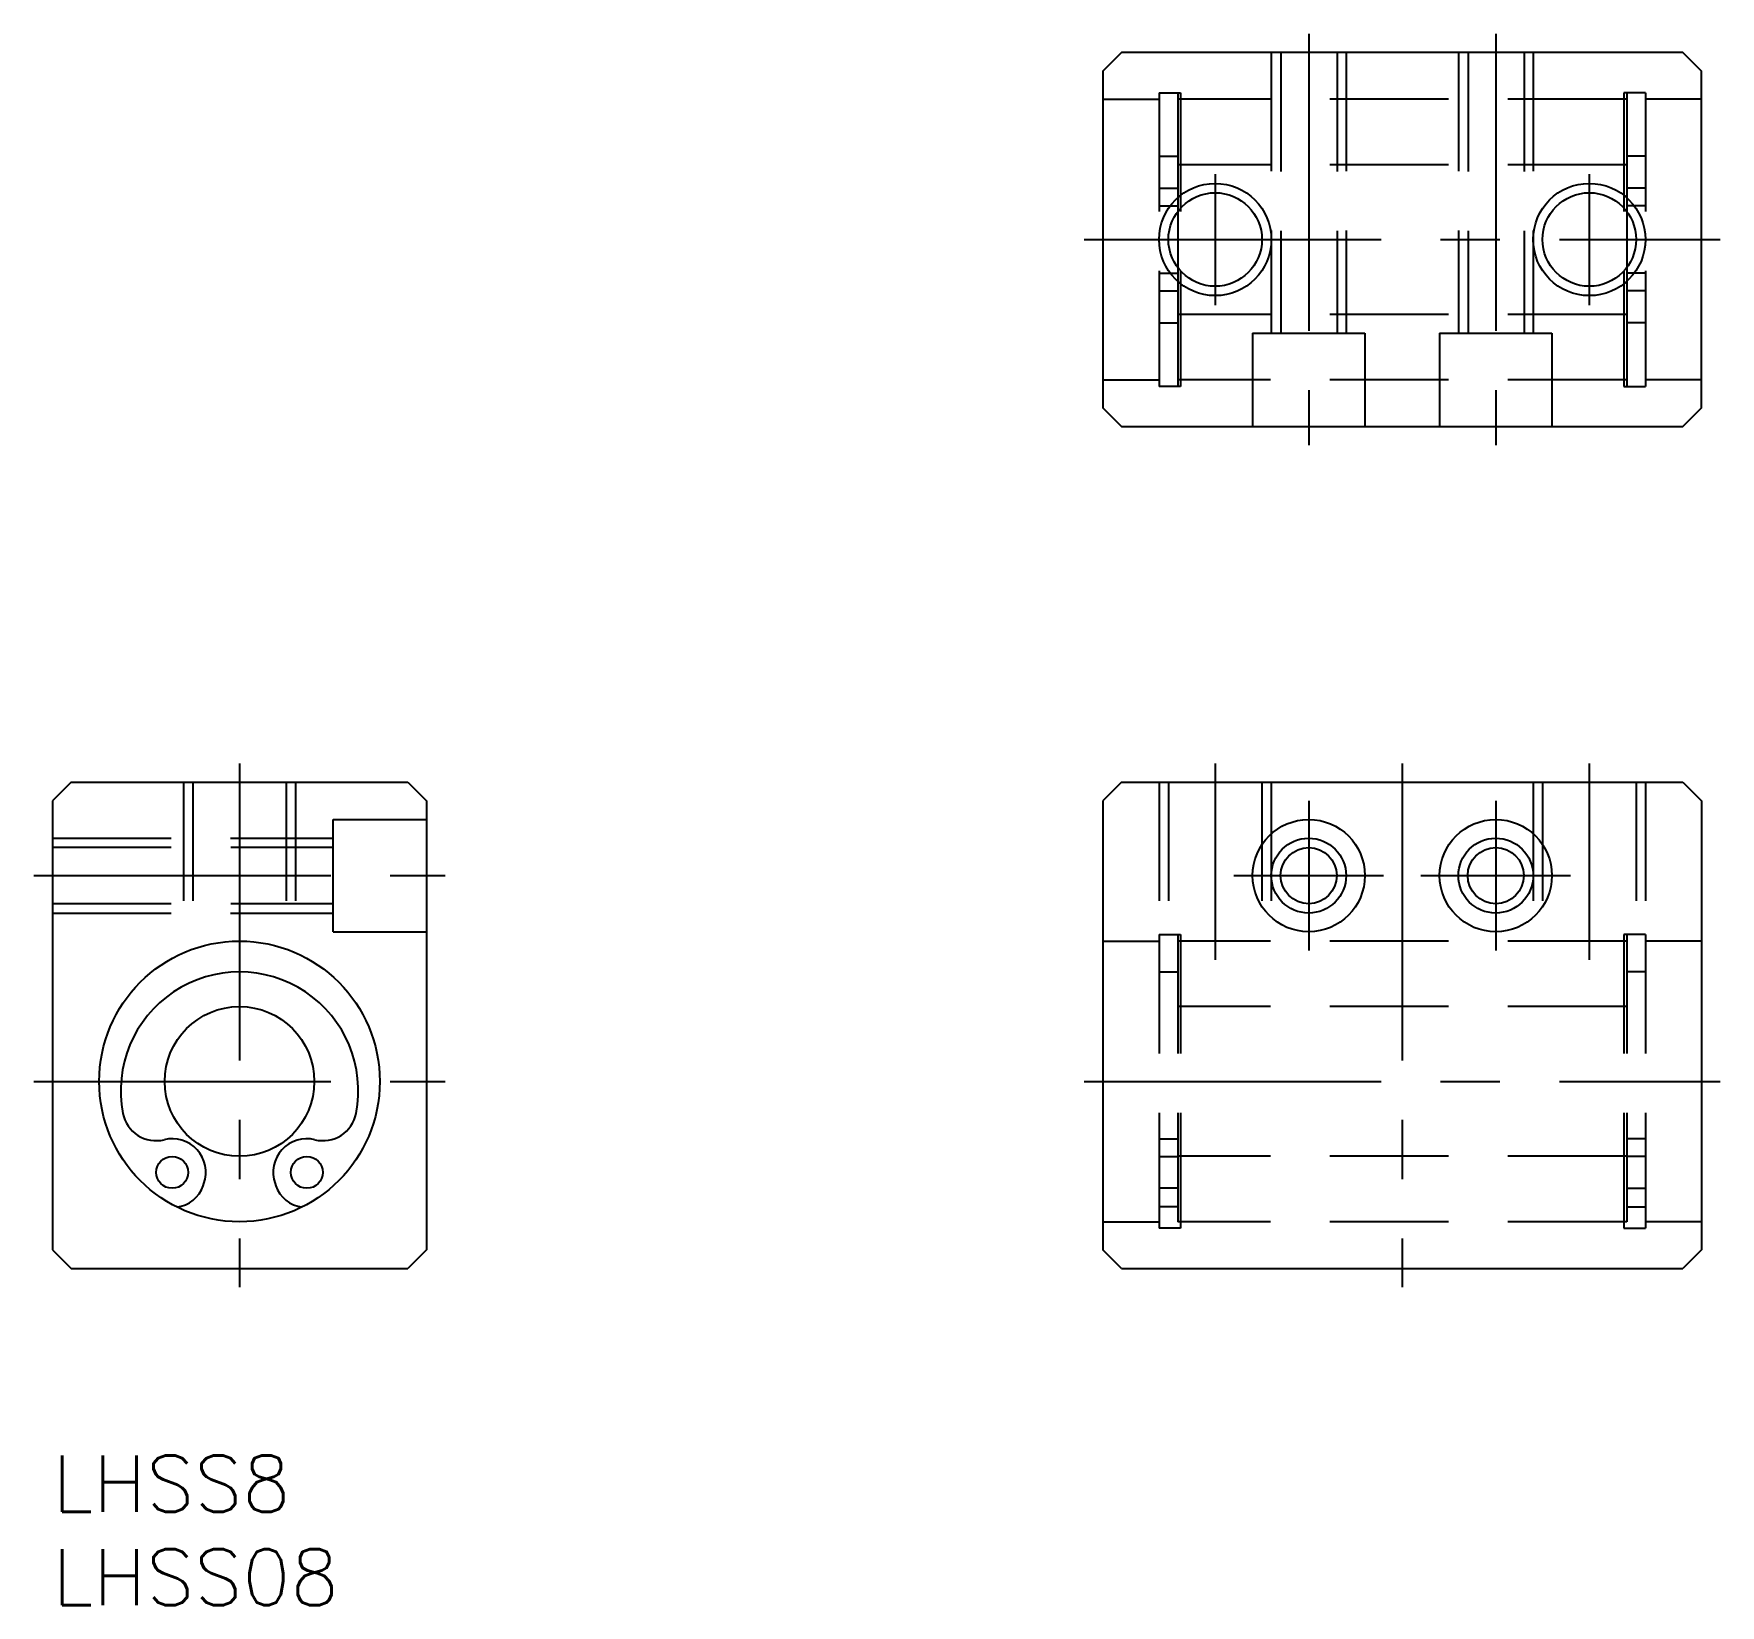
# Model space of a CAD drawing. Extents: x -1 to 89.2, y -8 to 76.
import ezdxf

# ---------------------------------------------------------------- set-up
doc = ezdxf.new("R2010")
doc.units = 0
doc.header["$LTSCALE"] = 0.5
doc.linetypes.add('CENTER', pattern=[50.8, 31.75, -6.35, 6.35, -6.35])
doc.linetypes.add('DASHED', pattern=[19.05, 12.7, -6.35])
for name, color, linetype in [('MSM_CENTER', 1, 'CENTER'), ('MSM_CONTINUOUS', 7, 'CONTINUOUS'), ('MSM_DASHED', 4, 'DASHED'), ('MSM_NARROW', 5, 'CONTINUOUS'), ('MSM_PART_NUMBER', 7, 'CONTINUOUS')]:
    doc.layers.add(name, color=color, linetype=linetype)
doc.styles.get("Standard").update_dxf_attribs({"font": 'txt.shx', "height": 3, "bigfont": 'bigfont.shx'})

# ---------------------------------------------------------------- blocks, each defined once
blk = doc.blocks.new('*U14')
at = {"layer": 'MSM_PART_NUMBER'}
blk.add_text('LHSS8', height=3, dxfattribs=at).set_placement((0, -3))
blk = doc.blocks.new('*U15')
at = {"layer": 'MSM_PART_NUMBER'}
blk.add_text('LHSS08', height=3, dxfattribs=at).set_placement((0, -8))

msp = doc.modelspace()

# ---------------------------------------------------------------- linework, layer by layer
at = {"layer": 'MSM_CENTER'}
for p, q in [((67.157, 76), (67.157, 54)), ((77.157, 76), (77.157, 54)), ((62.157, 68.5), (62.157, 61.5)), ((82.157, 68.5), (82.157, 61.5)), ((55.157, 65), (89.157, 65)), ((10, 37), (10, 9)), ((62.157, 37), (62.157, 26.5)), ((72.157, 37), (72.157, 9)), ((82.157, 37), (82.157, 26.5)), ((67.157, 35), (67.157, 27)), ((77.157, 35), (77.157, 27)), ((-1, 31), (21, 31)), ((63.157, 31), (71.157, 31)), ((73.157, 31), (81.157, 31)), ((-1, 20), (21, 20)), ((55.157, 20), (89.157, 20))]:
    msp.add_line(p, q, dxfattribs=at)
at = {"layer": 'MSM_CONTINUOUS'}
for p, q in [((60.157, 66.5), (60.157, 63.5)), ((84.157, 66.5), (84.157, 63.5)), ((1, 36), (0, 35)), ((1, 36), (19, 36)), ((19, 36), (20, 35)), ((57.157, 36), (56.157, 35)), ((57.157, 36), (87.157, 36)), ((87.157, 36), (88.157, 35)), ((0, 35), (0, 11)), ((20, 35), (20, 11)), ((56.157, 35), (56.157, 11)), ((88.157, 35), (88.157, 11)), ((20, 29), (20, 29)), ((20, 23), (20, 23)), ((8.056, 14.419), (8.1, 14.545)), ((11.9, 14.545), (11.944, 14.419)), ((0, 11), (1, 10)), ((20, 11), (19, 10)), ((57.157, 10), (56.157, 11)), ((88.157, 11), (87.157, 10)), ((1, 10), (19, 10)), ((57.157, 10), (87.157, 10))]:
    msp.add_line(p, q, dxfattribs=at)
msp.add_lwpolyline([(57.157, 55), (87.157, 55), (88.157, 56), (88.157, 74), (87.157, 75), (57.157, 75), (56.157, 74), (56.157, 56)], close=True, dxfattribs=at)
for centre, radius in [((62.157, 65), 2.5), ((82.157, 65), 2.5), ((67.157, 31), 3), ((77.157, 31), 3), ((67.157, 31), 1.5), ((77.157, 31), 1.5), ((10, 20), 7.5), ((10, 20), 4), ((6.4, 15.138), 0.85), ((13.6, 15.138), 0.85)]:
    msp.add_circle(centre, radius, dxfattribs=at)
for centre, radius, start, end in [((10, 19.5), 6.35, 349.00016, 190.99984), ((5.534, 18.632), 1.8, 190.99984, 283.92599), ((14.466, 18.632), 1.8, 256.07401, 349.00016), ((6.4, 15.138), 1.8, 340.79317, 103.92599), ((13.6, 15.138), 1.8, 76.07401, 199.20683), ((6.45, 14.978), 1.7, 276.75314, 340.79317), ((13.55, 14.978), 1.7, 199.20683, 263.24686)]:
    msp.add_arc(centre, radius, start, end, dxfattribs=at)
at = {"layer": 'MSM_DASHED'}
for p, q in [((65.157, 75), (65.157, 59.995)), ((65.672, 74.995), (65.672, 59.995)), ((68.672, 74.995), (68.672, 59.995)), ((69.157, 75), (69.157, 59.995)), ((75.157, 75), (75.157, 59.995)), ((75.672, 74.995), (75.672, 59.995)), ((78.672, 74.995), (78.672, 59.995)), ((79.157, 75), (79.157, 59.995)), ((56.157, 72.5), (59.157, 72.5)), ((59.157, 72.85), (59.157, 57.15)), ((59.157, 72.85), (60.307, 72.85)), ((60.157, 72.85), (60.157, 66.5)), ((84.157, 72.5), (60.157, 72.5)), ((60.307, 72.85), (60.307, 57.15)), ((84.007, 72.85), (84.007, 57.15)), ((85.157, 72.85), (84.007, 72.85)), ((84.157, 72.85), (84.157, 66.5)), ((85.157, 72.85), (85.157, 57.15)), ((88.157, 72.5), (85.157, 72.5)), ((59.157, 69.45), (60.157, 69.45)), ((85.157, 69.45), (84.157, 69.45)), ((84.157, 69), (60.157, 69)), ((59.157, 67.75), (60.157, 67.75)), ((85.157, 67.75), (84.157, 67.75)), ((59.157, 66.8), (60.157, 66.8)), ((85.157, 66.8), (84.157, 66.8)), ((59.157, 63.2), (60.157, 63.2)), ((60.157, 63.5), (60.157, 57.15)), ((84.157, 63.5), (84.157, 57.15)), ((85.157, 63.2), (84.157, 63.2)), ((59.157, 62.25), (60.157, 62.25)), ((85.157, 62.25), (84.157, 62.25)), ((59.157, 60.55), (60.157, 60.55)), ((84.157, 61), (60.157, 61)), ((85.157, 60.55), (84.157, 60.55)), ((64.157, 60), (70.157, 60)), ((64.157, 60), (64.157, 55)), ((70.157, 60), (70.157, 55)), ((74.157, 60), (74.157, 55)), ((74.157, 60), (80.157, 60)), ((80.157, 60), (80.157, 55)), ((56.157, 57.5), (59.157, 57.5)), ((60.307, 57.15), (59.157, 57.15)), ((84.157, 57.5), (60.157, 57.5)), ((84.007, 57.15), (85.157, 57.15)), ((88.157, 57.5), (85.157, 57.5)), ((7, 36), (7, 26.874)), ((7.5, 36), (7.5, 27.084)), ((12.5, 36), (12.5, 27.087)), ((13, 36), (13, 26.874)), ((59.157, 36), (59.157, 27.85)), ((59.657, 36), (59.657, 27.85)), ((64.657, 36), (64.657, 27.5)), ((65.157, 36), (65.157, 27.5)), ((79.157, 36), (79.157, 27.5)), ((79.657, 36), (79.657, 27.5)), ((84.657, 36), (84.657, 27.85)), ((85.157, 36), (85.157, 27.85)), ((15, 28), (15, 34)), ((15, 34), (20, 34)), ((0, 33), (15.005, 33)), ((0.005, 32.514), (15.005, 32.514)), ((0, 29), (15.005, 29)), ((0.005, 29.514), (15.005, 29.514)), ((15, 28), (20, 28)), ((56.157, 27.5), (59.157, 27.5)), ((59.157, 27.85), (59.157, 12.15)), ((59.157, 27.85), (60.307, 27.85)), ((60.157, 27.85), (60.157, 12.5)), ((84.157, 27.5), (60.157, 27.5)), ((60.307, 27.85), (60.307, 12.15)), ((85.157, 27.85), (84.007, 27.85)), ((84.007, 27.85), (84.007, 12.15)), ((84.157, 27.85), (84.157, 12.5)), ((85.157, 27.85), (85.157, 12.15)), ((88.157, 27.5), (85.157, 27.5)), ((59.157, 25.85), (60.157, 25.85)), ((85.157, 25.85), (84.157, 25.85)), ((84.157, 24), (60.157, 24)), ((59.157, 16.938), (60.157, 16.938)), ((85.157, 16.938), (84.157, 16.938)), ((59.157, 15.988), (60.157, 15.988)), ((84.157, 16), (60.157, 16)), ((85.157, 15.988), (84.157, 15.988)), ((60.157, 14.288), (59.157, 14.288)), ((84.157, 14.288), (85.157, 14.288)), ((60.157, 13.29), (59.157, 13.29)), ((84.157, 13.29), (85.157, 13.29)), ((56.157, 12.5), (59.157, 12.5)), ((60.307, 12.15), (59.157, 12.15)), ((84.157, 12.5), (60.157, 12.5)), ((84.007, 12.15), (85.157, 12.15)), ((88.157, 12.5), (85.157, 12.5))]:
    msp.add_line(p, q, dxfattribs=at)
at = {"layer": 'MSM_NARROW'}
for centre, radius in [((62.157, 65), 3), ((82.157, 65), 3), ((67.157, 31), 2), ((77.157, 31), 2)]:
    msp.add_circle(centre, radius, dxfattribs=at)

# ---------------------------------------------------------------- block references
at = {"layer": 'MSM_CONTINUOUS'}
for name in ['*U14', '*U15']:
    msp.add_blockref(name, (0, 0), dxfattribs=at)

doc.saveas('drawing.dxf')
